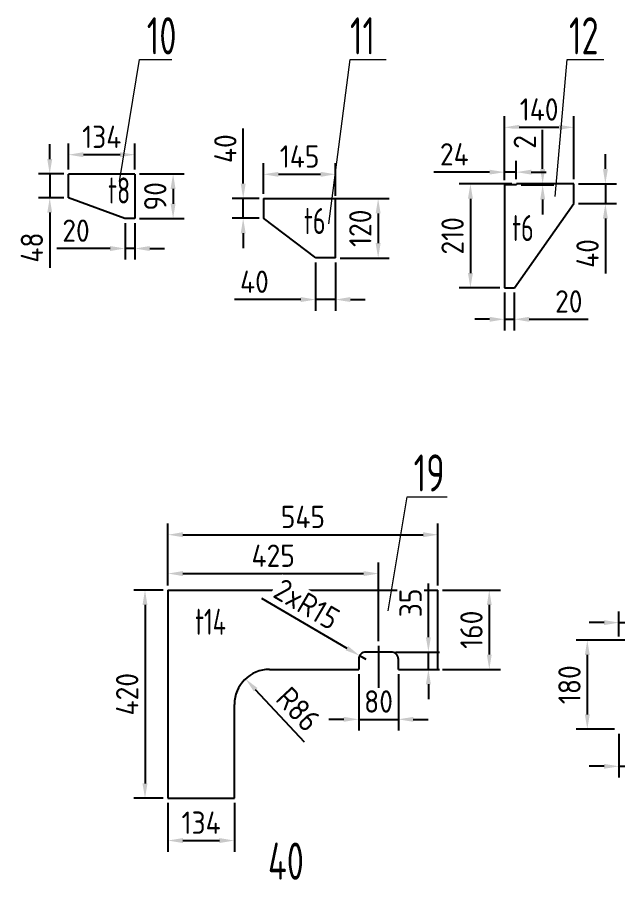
# Model space of a CAD drawing. Header units: millimetres. Extents: x 1747 to 2588, y -325 to 269.
# Drawn here: x 2151.7 to 2232.5, y -164.7 to -48.7 of the extents above; entities that cross this region are included whole.
import ezdxf
from ezdxf.enums import TextEntityAlignment as Align

# ---------------------------------------------------------------- set-up
doc = ezdxf.new("R2010")
doc.units = ezdxf.units.MM
doc.linetypes.add('CENTER', pattern=[50.8, 31.75, -6.35, 6.35, -6.35])
doc.layers.add('3中心线', color=1, linetype='CENTER')
doc.layers.add('6标注', color=6, linetype='Continuous', lineweight=18)
doc.styles.add('wh_1', font='isocp.shx', dxfattribs={"bigfont": 'gbcbig.shx'})
doc.dimstyles.new('ISO-15', dxfattribs={"dimtxt": 3, "dimasz": 2, "dimexe": 1.5, "dimexo": 0.625, "dimgap": 0.9, "dimtad": 1, "dimlfac": 15, "dimdsep": 46, "dimtxsty": 'wh_1', "dimcen": 2.5, "dimadec": 0, "dimazin": 0, "dimtfac": 1, "dimtmove": 0, "dimatfit": 3, "dimfxl": 0.2, "dimtfill": 1, "dimarcsym": 0})

# ---------------------------------------------------------------- blocks, each defined once
blk = doc.blocks.new('*D174')
at = {"layer": '6标注', "color": 0, "lineweight": -2, "ltscale": 0.2, "transparency": 16777216}
for p, q in [((2158.56, -69.2), (2158.56, -65.72)), ((2167.49, -69.2), (2167.49, -65.72)), ((2165.49, -67.22), (2160.56, -67.22))]:
    blk.add_line(p, q, dxfattribs=at)
at = {"layer": '6标注', "color": 0, "ltscale": 0.2, "transparency": 16777216}
for points in [[(2160.56, -66.89), (2160.56, -67.56), (2158.56, -67.22)], [(2165.49, -66.89), (2165.49, -67.56), (2167.49, -67.22)]]:
    blk.add_solid(points, dxfattribs=at)
at = {"layer": 'Defpoints', "color": 0, "ltscale": 0.2, "transparency": 16777216}
for p in [(2158.56, -67.22), (2158.56, -69.82), (2167.49, -69.82)]:
    blk.add_point(p, dxfattribs=at)
at = {"layer": '6标注', "color": 0, "ltscale": 0.2, "transparency": 16777216, "insert": (2163.03, -64.82), "char_height": 3, "attachment_point": 5, "style": 'wh_1', "bg_fill": 3, "box_fill_scale": 1.1, "bg_fill_color": 256, "bg_fill_true_color": 13158600, "bg_fill_transparency": 0}
blk.add_mtext('134', dxfattribs=at)
blk = doc.blocks.new('*D175')
at = {"layer": '6标注', "color": 0, "lineweight": -2, "ltscale": 0.2, "transparency": 16777216}
for p, q in [((2168.12, -69.82), (2174.13, -69.82)), ((2172.63, -71.82), (2172.63, -73.82)), ((2168.12, -75.82), (2174.13, -75.82))]:
    blk.add_line(p, q, dxfattribs=at)
at = {"layer": '6标注', "color": 0, "ltscale": 0.2, "transparency": 16777216}
for points in [[(2172.29, -71.82), (2172.96, -71.82), (2172.63, -69.82)], [(2172.29, -73.82), (2172.96, -73.82), (2172.63, -75.82)]]:
    blk.add_solid(points, dxfattribs=at)
at = {"layer": 'Defpoints', "color": 0, "ltscale": 0.2, "transparency": 16777216}
for p in [(2167.49, -69.82), (2167.49, -75.82), (2172.63, -75.82)]:
    blk.add_point(p, dxfattribs=at)
at = {"layer": '6标注', "color": 0, "ltscale": 0.2, "transparency": 16777216, "insert": (2170.23, -72.82), "char_height": 3, "attachment_point": 5, "rotation": 90, "style": 'wh_1', "bg_fill": 3, "box_fill_scale": 1.1, "bg_fill_color": 256, "bg_fill_true_color": 13158600, "bg_fill_transparency": 0}
blk.add_mtext('90', dxfattribs=at)
blk = doc.blocks.new('*D133')
at = {"layer": '6标注', "color": 0, "lineweight": -2, "ltscale": 0.2, "transparency": 16777216}
for p, q in [((2166.16, -76.45), (2166.16, -81.34)), ((2167.49, -76.45), (2167.49, -81.34)), ((2164.16, -79.84), (2156.98, -79.84)), ((2167.49, -79.84), (2166.16, -79.84)), ((2169.49, -79.84), (2171.49, -79.84))]:
    blk.add_line(p, q, dxfattribs=at)
at = {"layer": '6标注', "color": 0, "ltscale": 0.2, "transparency": 16777216}
for points in [[(2164.16, -79.51), (2164.16, -80.18), (2166.16, -79.84)], [(2169.49, -79.51), (2169.49, -80.18), (2167.49, -79.84)]]:
    blk.add_solid(points, dxfattribs=at)
at = {"layer": 'Defpoints', "color": 0, "ltscale": 0.2, "transparency": 16777216}
for p in [(2166.16, -75.82), (2167.49, -75.82), (2166.16, -79.84)]:
    blk.add_point(p, dxfattribs=at)
at = {"layer": '6标注', "color": 0, "ltscale": 0.2, "transparency": 16777216, "insert": (2159.57, -77.44), "char_height": 3, "attachment_point": 5, "style": 'wh_1', "bg_fill": 3, "box_fill_scale": 1.1, "bg_fill_color": 256, "bg_fill_true_color": 13158600, "bg_fill_transparency": 0}
blk.add_mtext('20', dxfattribs=at)
blk = doc.blocks.new('*D134')
at = {"layer": '6标注', "color": 0, "lineweight": -2, "ltscale": 0.2, "transparency": 16777216}
for p, q in [((2156.03, -67.82), (2156.03, -65.82)), ((2157.93, -69.82), (2154.53, -69.82)), ((2156.03, -69.82), (2156.03, -73.02)), ((2157.93, -73.02), (2154.53, -73.02)), ((2156.03, -75.02), (2156.03, -82.42))]:
    blk.add_line(p, q, dxfattribs=at)
at = {"layer": '6标注', "color": 0, "ltscale": 0.2, "transparency": 16777216}
for points in [[(2155.7, -67.82), (2156.36, -67.82), (2156.03, -69.82)], [(2155.7, -75.02), (2156.36, -75.02), (2156.03, -73.02)]]:
    blk.add_solid(points, dxfattribs=at)
at = {"layer": 'Defpoints', "color": 0, "ltscale": 0.2, "transparency": 16777216}
for p in [(2158.56, -69.82), (2156.03, -73.02), (2158.56, -73.02)]:
    blk.add_point(p, dxfattribs=at)
at = {"layer": '6标注', "color": 0, "ltscale": 0.2, "transparency": 16777216, "insert": (2153.63, -79.72), "char_height": 3, "attachment_point": 5, "rotation": 90, "style": 'wh_1', "bg_fill": 3, "box_fill_scale": 1.1, "bg_fill_color": 256, "bg_fill_true_color": 13158600, "bg_fill_transparency": 0}
blk.add_mtext('48', dxfattribs=at)
blk = doc.blocks.new('*D135')
at = {"layer": '6标注', "color": 0, "lineweight": -2, "ltscale": 0.2, "transparency": 16777216}
for p, q in [((2190.84, -73.12), (2201.72, -73.12)), ((2200.22, -75.12), (2200.22, -79.12)), ((2195.11, -81.12), (2201.72, -81.12))]:
    blk.add_line(p, q, dxfattribs=at)
at = {"layer": '6标注', "color": 0, "ltscale": 0.2, "transparency": 16777216}
for points in [[(2199.88, -75.12), (2200.55, -75.12), (2200.22, -73.12)], [(2199.88, -79.12), (2200.55, -79.12), (2200.22, -81.12)]]:
    blk.add_solid(points, dxfattribs=at)
at = {"layer": 'Defpoints', "color": 0, "ltscale": 0.2, "transparency": 16777216}
for p in [(2190.21, -73.12), (2194.48, -81.12), (2200.22, -81.12)]:
    blk.add_point(p, dxfattribs=at)
at = {"layer": '6标注', "color": 0, "ltscale": 0.2, "transparency": 16777216, "insert": (2197.82, -77.12), "char_height": 3, "attachment_point": 5, "rotation": 90, "style": 'wh_1', "bg_fill": 3, "box_fill_scale": 1.1, "bg_fill_color": 256, "bg_fill_true_color": 13158600, "bg_fill_transparency": 0}
blk.add_mtext('120', dxfattribs=at)
blk = doc.blocks.new('*D136')
at = {"layer": '6标注', "color": 0, "lineweight": -2, "ltscale": 0.2, "transparency": 16777216}
for p, q in [((2191.81, -81.74), (2191.81, -88.21)), ((2194.48, -81.74), (2194.48, -88.21)), ((2189.81, -86.71), (2180.87, -86.71)), ((2194.48, -86.71), (2191.81, -86.71)), ((2196.48, -86.71), (2198.48, -86.71))]:
    blk.add_line(p, q, dxfattribs=at)
at = {"layer": '6标注', "color": 0, "ltscale": 0.2, "transparency": 16777216}
for points in [[(2189.81, -86.37), (2189.81, -87.04), (2191.81, -86.71)], [(2196.48, -86.37), (2196.48, -87.04), (2194.48, -86.71)]]:
    blk.add_solid(points, dxfattribs=at)
at = {"layer": 'Defpoints', "color": 0, "ltscale": 0.2, "transparency": 16777216}
for p in [(2191.81, -81.12), (2194.48, -81.12), (2194.48, -86.71)]:
    blk.add_point(p, dxfattribs=at)
at = {"layer": '6标注', "color": 0, "ltscale": 0.2, "transparency": 16777216, "insert": (2183.57, -84.31), "char_height": 3, "attachment_point": 5, "style": 'wh_1', "bg_fill": 3, "box_fill_scale": 1.1, "bg_fill_color": 256, "bg_fill_true_color": 13158600, "bg_fill_transparency": 0}
blk.add_mtext('40', dxfattribs=at)
blk = doc.blocks.new('*D137')
at = {"layer": '6标注', "color": 0, "lineweight": -2, "ltscale": 0.2, "transparency": 16777216}
for p, q in [((2184.81, -72.49), (2184.81, -68.36)), ((2194.48, -72.76), (2194.48, -68.36)), ((2186.81, -69.86), (2192.48, -69.86))]:
    blk.add_line(p, q, dxfattribs=at)
at = {"layer": '6标注', "color": 0, "ltscale": 0.2, "transparency": 16777216}
for points in [[(2186.81, -69.53), (2186.81, -70.2), (2184.81, -69.86)], [(2192.48, -69.53), (2192.48, -70.2), (2194.48, -69.86)]]:
    blk.add_solid(points, dxfattribs=at)
at = {"layer": 'Defpoints', "color": 0, "ltscale": 0.2, "transparency": 16777216}
for p in [(2194.48, -69.86), (2184.81, -73.12), (2194.48, -73.38)]:
    blk.add_point(p, dxfattribs=at)
at = {"layer": '6标注', "color": 0, "ltscale": 0.2, "transparency": 16777216, "insert": (2189.65, -67.46), "char_height": 3, "attachment_point": 5, "style": 'wh_1', "bg_fill": 3, "box_fill_scale": 1.1, "bg_fill_color": 256, "bg_fill_true_color": 13158600, "bg_fill_transparency": 0}
blk.add_mtext('145', dxfattribs=at)
blk = doc.blocks.new('*D138')
at = {"layer": '6标注', "color": 0, "lineweight": -2, "ltscale": 0.2, "transparency": 16777216}
for p, q in [((2217.21, -70.65), (2217.21, -62.04)), ((2226.54, -70.52), (2226.54, -62.04)), ((2219.21, -63.54), (2224.54, -63.54))]:
    blk.add_line(p, q, dxfattribs=at)
at = {"layer": '6标注', "color": 0, "ltscale": 0.2, "transparency": 16777216}
for points in [[(2219.21, -63.2), (2219.21, -63.87), (2217.21, -63.54)], [(2224.54, -63.2), (2224.54, -63.87), (2226.54, -63.54)]]:
    blk.add_solid(points, dxfattribs=at)
at = {"layer": 'Defpoints', "color": 0, "ltscale": 0.2, "transparency": 16777216}
for p in [(2226.54, -63.54), (2217.21, -71.27), (2226.54, -71.14)]:
    blk.add_point(p, dxfattribs=at)
at = {"layer": '6标注', "color": 0, "ltscale": 0.2, "transparency": 16777216, "insert": (2221.88, -61.14), "char_height": 3, "attachment_point": 5, "style": 'wh_1', "bg_fill": 3, "box_fill_scale": 1.1, "bg_fill_color": 256, "bg_fill_true_color": 13158600, "bg_fill_transparency": 0}
blk.add_mtext('140', dxfattribs=at)
blk = doc.blocks.new('*D139')
at = {"layer": '6标注', "color": 0, "lineweight": -2, "ltscale": 0.2, "transparency": 16777216}
for p, q in [((2217.21, -70.65), (2217.21, -68.07)), ((2218.81, -70.52), (2218.81, -68.07)), ((2215.21, -69.57), (2207.73, -69.57)), ((2218.81, -69.57), (2217.21, -69.57)), ((2220.81, -69.57), (2222.81, -69.57))]:
    blk.add_line(p, q, dxfattribs=at)
at = {"layer": '6标注', "color": 0, "ltscale": 0.2, "transparency": 16777216}
for points in [[(2215.21, -69.24), (2215.21, -69.9), (2217.21, -69.57)], [(2220.81, -69.24), (2220.81, -69.9), (2218.81, -69.57)]]:
    blk.add_solid(points, dxfattribs=at)
at = {"layer": 'Defpoints', "color": 0, "ltscale": 0.2, "transparency": 16777216}
for p in [(2217.21, -69.57), (2217.21, -71.27), (2218.81, -71.14)]:
    blk.add_point(p, dxfattribs=at)
at = {"layer": '6标注', "color": 0, "ltscale": 0.2, "transparency": 16777216, "insert": (2210.47, -67.17), "char_height": 3, "attachment_point": 5, "style": 'wh_1', "bg_fill": 3, "box_fill_scale": 1.1, "bg_fill_color": 256, "bg_fill_true_color": 13158600, "bg_fill_transparency": 0}
blk.add_mtext('24', dxfattribs=at)
blk = doc.blocks.new('*D140')
at = {"layer": '6标注', "color": 0, "lineweight": -2, "ltscale": 0.2, "transparency": 16777216}
for p, q in [((2218.19, -71.14), (2211.13, -71.14)), ((2212.63, -73.14), (2212.63, -83.14)), ((2216.59, -85.14), (2211.13, -85.14))]:
    blk.add_line(p, q, dxfattribs=at)
at = {"layer": '6标注', "color": 0, "ltscale": 0.2, "transparency": 16777216}
for points in [[(2212.3, -73.14), (2212.97, -73.14), (2212.63, -71.14)], [(2212.3, -83.14), (2212.97, -83.14), (2212.63, -85.14)]]:
    blk.add_solid(points, dxfattribs=at)
at = {"layer": 'Defpoints', "color": 0, "ltscale": 0.2, "transparency": 16777216}
for p in [(2218.81, -71.14), (2212.63, -85.14), (2217.21, -85.14)]:
    blk.add_point(p, dxfattribs=at)
at = {"layer": '6标注', "color": 0, "ltscale": 0.2, "transparency": 16777216, "insert": (2210.23, -78.14), "char_height": 3, "attachment_point": 5, "rotation": 90, "style": 'wh_1', "bg_fill": 3, "box_fill_scale": 1.1, "bg_fill_color": 256, "bg_fill_true_color": 13158600, "bg_fill_transparency": 0}
blk.add_mtext('210', dxfattribs=at)
blk = doc.blocks.new('*D141')
at = {"layer": '6标注', "color": 0, "lineweight": -2, "ltscale": 0.2, "transparency": 16777216}
for p, q in [((2222.35, -69.14), (2222.35, -63.88)), ((2219.44, -71.14), (2223.85, -71.14)), ((2219.44, -71.27), (2223.85, -71.27)), ((2222.35, -71.27), (2222.35, -71.14)), ((2222.35, -73.27), (2222.35, -75.27))]:
    blk.add_line(p, q, dxfattribs=at)
at = {"layer": '6标注', "color": 0, "ltscale": 0.2, "transparency": 16777216}
for points in [[(2222.02, -69.14), (2222.69, -69.14), (2222.35, -71.14)], [(2222.02, -73.27), (2222.69, -73.27), (2222.35, -71.27)]]:
    blk.add_solid(points, dxfattribs=at)
at = {"layer": 'Defpoints', "color": 0, "ltscale": 0.2, "transparency": 16777216}
for p in [(2218.81, -71.14), (2218.81, -71.27), (2222.35, -71.27)]:
    blk.add_point(p, dxfattribs=at)
at = {"layer": '6标注', "color": 0, "ltscale": 0.2, "transparency": 16777216, "insert": (2219.95, -65.51), "char_height": 3, "attachment_point": 5, "rotation": 90, "style": 'wh_1', "bg_fill": 3, "box_fill_scale": 1.1, "bg_fill_color": 256, "bg_fill_true_color": 13158600, "bg_fill_transparency": 0}
blk.add_mtext('2', dxfattribs=at)
blk = doc.blocks.new('*D142')
at = {"layer": '6标注', "color": 0, "lineweight": -2, "ltscale": 0.2, "transparency": 16777216}
for p, q in [((2230.79, -69.14), (2230.79, -67.14)), ((2227.17, -71.14), (2232.29, -71.14)), ((2230.79, -71.14), (2230.79, -73.81)), ((2227.17, -73.81), (2232.29, -73.81)), ((2230.79, -75.81), (2230.79, -83.21))]:
    blk.add_line(p, q, dxfattribs=at)
at = {"layer": '6标注', "color": 0, "ltscale": 0.2, "transparency": 16777216}
for points in [[(2230.46, -69.14), (2231.13, -69.14), (2230.79, -71.14)], [(2230.46, -75.81), (2231.13, -75.81), (2230.79, -73.81)]]:
    blk.add_solid(points, dxfattribs=at)
at = {"layer": 'Defpoints', "color": 0, "ltscale": 0.2, "transparency": 16777216}
for p in [(2226.54, -71.14), (2226.54, -73.81), (2230.79, -73.81)]:
    blk.add_point(p, dxfattribs=at)
at = {"layer": '6标注', "color": 0, "ltscale": 0.2, "transparency": 16777216, "insert": (2228.39, -80.51), "char_height": 3, "attachment_point": 5, "rotation": 90, "style": 'wh_1', "bg_fill": 3, "box_fill_scale": 1.1, "bg_fill_color": 256, "bg_fill_true_color": 13158600, "bg_fill_transparency": 0}
blk.add_mtext('40', dxfattribs=at)
blk = doc.blocks.new('*D143')
at = {"layer": '6标注', "color": 0, "lineweight": -2, "ltscale": 0.2, "transparency": 16777216}
for p, q in [((2217.21, -85.77), (2217.21, -90.86)), ((2218.54, -85.77), (2218.54, -90.86)), ((2215.21, -89.36), (2213.21, -89.36)), ((2217.21, -89.36), (2218.54, -89.36)), ((2220.54, -89.36), (2228.46, -89.36))]:
    blk.add_line(p, q, dxfattribs=at)
at = {"layer": '6标注', "color": 0, "ltscale": 0.2, "transparency": 16777216}
for points in [[(2215.21, -89.03), (2215.21, -89.7), (2217.21, -89.36)], [(2220.54, -89.03), (2220.54, -89.7), (2218.54, -89.36)]]:
    blk.add_solid(points, dxfattribs=at)
at = {"layer": 'Defpoints', "color": 0, "ltscale": 0.2, "transparency": 16777216}
for p in [(2217.21, -85.14), (2218.54, -85.14), (2217.21, -89.36)]:
    blk.add_point(p, dxfattribs=at)
at = {"layer": '6标注', "color": 0, "ltscale": 0.2, "transparency": 16777216, "insert": (2225.87, -86.96), "char_height": 3, "attachment_point": 5, "style": 'wh_1', "bg_fill": 3, "box_fill_scale": 1.1, "bg_fill_color": 256, "bg_fill_true_color": 13158600, "bg_fill_transparency": 0}
blk.add_mtext('20', dxfattribs=at)
blk = doc.blocks.new('*D113')
at = {"layer": '6标注', "color": 0, "lineweight": -2, "ltscale": 0.2, "transparency": 16777216}
for p, q in [((2182.06, -71.12), (2182.06, -63.71)), ((2184.19, -73.12), (2180.56, -73.12)), ((2182.06, -75.78), (2182.06, -73.12)), ((2184.19, -75.78), (2180.56, -75.78)), ((2182.06, -77.78), (2182.06, -79.78))]:
    blk.add_line(p, q, dxfattribs=at)
at = {"layer": '6标注', "color": 0, "ltscale": 0.2, "transparency": 16777216}
for points in [[(2181.73, -71.12), (2182.39, -71.12), (2182.06, -73.12)], [(2181.73, -77.78), (2182.39, -77.78), (2182.06, -75.78)]]:
    blk.add_solid(points, dxfattribs=at)
at = {"layer": 'Defpoints', "color": 0, "ltscale": 0.2, "transparency": 16777216}
for p in [(2182.06, -73.12), (2184.81, -73.12), (2184.81, -75.78)]:
    blk.add_point(p, dxfattribs=at)
at = {"layer": '6标注', "color": 0, "ltscale": 0.2, "transparency": 16777216, "insert": (2179.66, -66.41), "char_height": 3, "attachment_point": 5, "rotation": 90, "style": 'wh_1', "bg_fill": 3, "box_fill_scale": 1.1, "bg_fill_color": 256, "bg_fill_true_color": 13158600, "bg_fill_transparency": 0}
blk.add_mtext('40', dxfattribs=at)
blk = doc.blocks.new('*D118')
at = {"layer": '6标注', "color": 0, "lineweight": -2, "ltscale": 0.2, "transparency": 16777216}
for p, q in [((2171.94, -125.16), (2171.94, -116.84)), ((2208.27, -125.16), (2208.27, -116.84)), ((2173.94, -118.34), (2206.27, -118.34))]:
    blk.add_line(p, q, dxfattribs=at)
at = {"layer": '6标注', "color": 0, "ltscale": 0.2, "transparency": 16777216}
for points in [[(2173.94, -118), (2173.94, -118.67), (2171.94, -118.34)], [(2206.27, -118), (2206.27, -118.67), (2208.27, -118.34)]]:
    blk.add_solid(points, dxfattribs=at)
at = {"layer": 'Defpoints', "color": 0, "ltscale": 0.2, "transparency": 16777216}
for p in [(2208.27, -118.34), (2171.94, -125.79), (2208.27, -125.79)]:
    blk.add_point(p, dxfattribs=at)
at = {"layer": '6标注', "color": 0, "ltscale": 0.2, "transparency": 16777216, "insert": (2190.1, -115.94), "char_height": 3, "attachment_point": 5, "style": 'wh_1', "bg_fill": 3, "box_fill_scale": 1.1, "bg_fill_color": 256, "bg_fill_true_color": 13158600, "bg_fill_transparency": 0}
blk.add_mtext('545', dxfattribs=at)
blk = doc.blocks.new('*D119')
at = {"layer": '6标注', "color": 0, "lineweight": -2, "ltscale": 0.2, "transparency": 16777216}
for p, q in [((2171.31, -125.79), (2167.35, -125.79)), ((2168.85, -127.79), (2168.85, -151.79)), ((2171.31, -153.79), (2167.35, -153.79))]:
    blk.add_line(p, q, dxfattribs=at)
at = {"layer": '6标注', "color": 0, "ltscale": 0.2, "transparency": 16777216}
for points in [[(2168.51, -127.79), (2169.18, -127.79), (2168.85, -125.79)], [(2168.51, -151.79), (2169.18, -151.79), (2168.85, -153.79)]]:
    blk.add_solid(points, dxfattribs=at)
at = {"layer": 'Defpoints', "color": 0, "ltscale": 0.2, "transparency": 16777216}
for p in [(2171.94, -125.79), (2168.85, -153.79), (2171.94, -153.79)]:
    blk.add_point(p, dxfattribs=at)
at = {"layer": '6标注', "color": 0, "ltscale": 0.2, "transparency": 16777216, "insert": (2166.45, -139.79), "char_height": 3, "attachment_point": 5, "rotation": 90, "style": 'wh_1', "bg_fill": 3, "box_fill_scale": 1.1, "bg_fill_color": 256, "bg_fill_true_color": 13158600, "bg_fill_transparency": 0}
blk.add_mtext('420', dxfattribs=at)
blk = doc.blocks.new('*D120')
at = {"layer": '6标注', "color": 0, "lineweight": -2, "ltscale": 0.2, "transparency": 16777216}
for p, q in [((2171.94, -154.41), (2171.94, -160.97)), ((2180.87, -154.41), (2180.87, -160.97)), ((2173.94, -159.47), (2178.87, -159.47))]:
    blk.add_line(p, q, dxfattribs=at)
at = {"layer": '6标注', "color": 0, "ltscale": 0.2, "transparency": 16777216}
for points in [[(2173.94, -159.14), (2173.94, -159.81), (2171.94, -159.47)], [(2178.87, -159.14), (2178.87, -159.81), (2180.87, -159.47)]]:
    blk.add_solid(points, dxfattribs=at)
at = {"layer": 'Defpoints', "color": 0, "ltscale": 0.2, "transparency": 16777216}
for p in [(2171.94, -153.79), (2180.87, -153.79), (2180.87, -159.47)]:
    blk.add_point(p, dxfattribs=at)
at = {"layer": '6标注', "color": 0, "ltscale": 0.2, "transparency": 16777216, "insert": (2176.4, -157.07), "char_height": 3, "attachment_point": 5, "style": 'wh_1', "bg_fill": 3, "box_fill_scale": 1.1, "bg_fill_color": 256, "bg_fill_true_color": 13158600, "bg_fill_transparency": 0}
blk.add_mtext('134', dxfattribs=at)
blk = doc.blocks.new('*D121')
at = {"layer": '6标注', "color": 0, "lineweight": -2, "ltscale": 0.2, "transparency": 16777216}
for p, q in [((2171.94, -125.16), (2171.94, -122.06)), ((2200.27, -132.65), (2200.27, -122.06)), ((2173.94, -123.56), (2198.27, -123.56))]:
    blk.add_line(p, q, dxfattribs=at)
at = {"layer": '6标注', "color": 0, "ltscale": 0.2, "transparency": 16777216}
for points in [[(2173.94, -123.23), (2173.94, -123.9), (2171.94, -123.56)], [(2198.27, -123.23), (2198.27, -123.9), (2200.27, -123.56)]]:
    blk.add_solid(points, dxfattribs=at)
at = {"layer": 'Defpoints', "color": 0, "ltscale": 0.2, "transparency": 16777216}
for p in [(2200.27, -123.56), (2171.94, -125.79), (2200.27, -133.28)]:
    blk.add_point(p, dxfattribs=at)
at = {"layer": '6标注', "color": 0, "ltscale": 0.2, "transparency": 16777216, "insert": (2186.1, -121.16), "char_height": 3, "attachment_point": 5, "style": 'wh_1', "bg_fill": 3, "box_fill_scale": 1.1, "bg_fill_color": 256, "bg_fill_true_color": 13158600, "bg_fill_transparency": 0}
blk.add_mtext('425', dxfattribs=at)
blk = doc.blocks.new('*D122')
at = {"layer": '6标注', "color": 0, "lineweight": -2, "ltscale": 0.2, "transparency": 16777216}
for p, q in [((2208.89, -125.79), (2216.67, -125.79)), ((2215.17, -127.79), (2215.17, -134.45)), ((2208.89, -136.45), (2216.67, -136.45))]:
    blk.add_line(p, q, dxfattribs=at)
at = {"layer": '6标注', "color": 0, "ltscale": 0.2, "transparency": 16777216}
for points in [[(2214.84, -127.79), (2215.5, -127.79), (2215.17, -125.79)], [(2214.84, -134.45), (2215.5, -134.45), (2215.17, -136.45)]]:
    blk.add_solid(points, dxfattribs=at)
at = {"layer": 'Defpoints', "color": 0, "ltscale": 0.2, "transparency": 16777216}
for p in [(2208.27, -125.79), (2208.27, -136.45), (2215.17, -136.45)]:
    blk.add_point(p, dxfattribs=at)
at = {"layer": '6标注', "color": 0, "ltscale": 0.2, "transparency": 16777216, "insert": (2212.77, -131.12), "char_height": 3, "attachment_point": 5, "rotation": 90, "style": 'wh_1', "bg_fill": 3, "box_fill_scale": 1.1, "bg_fill_color": 256, "bg_fill_true_color": 13158600, "bg_fill_transparency": 0}
blk.add_mtext('160', dxfattribs=at)
blk = doc.blocks.new('*D123')
at = {"layer": '6标注', "color": 0, "lineweight": -2, "ltscale": 0.2, "transparency": 16777216}
for p, q in [((2197.6, -137.08), (2197.6, -144.67)), ((2202.94, -137.08), (2202.94, -144.67)), ((2195.6, -143.17), (2193.6, -143.17)), ((2197.6, -143.17), (2202.94, -143.17)), ((2204.94, -143.17), (2206.94, -143.17))]:
    blk.add_line(p, q, dxfattribs=at)
at = {"layer": '6标注', "color": 0, "ltscale": 0.2, "transparency": 16777216}
for points in [[(2195.6, -142.84), (2195.6, -143.5), (2197.6, -143.17)], [(2204.94, -142.84), (2204.94, -143.5), (2202.94, -143.17)]]:
    blk.add_solid(points, dxfattribs=at)
at = {"layer": 'Defpoints', "color": 0, "ltscale": 0.2, "transparency": 16777216}
for p in [(2197.6, -136.45), (2202.94, -136.45), (2202.94, -143.17)]:
    blk.add_point(p, dxfattribs=at)
at = {"layer": '6标注', "color": 0, "ltscale": 0.2, "transparency": 16777216, "insert": (2200.27, -140.77), "char_height": 3, "attachment_point": 5, "style": 'wh_1', "bg_fill": 3, "box_fill_scale": 1.1, "bg_fill_color": 256, "bg_fill_true_color": 13158600, "bg_fill_transparency": 0}
blk.add_mtext('80', dxfattribs=at)
blk = doc.blocks.new('*D124')
at = {"layer": '6标注', "color": 0, "lineweight": -2, "ltscale": 0.2, "transparency": 16777216}
for p, q in [((2206.98, -132.12), (2206.98, -124.9)), ((2202.56, -134.12), (2208.48, -134.12)), ((2206.98, -136.45), (2206.98, -134.12)), ((2203.56, -136.45), (2208.48, -136.45)), ((2206.98, -138.45), (2206.98, -140.45))]:
    blk.add_line(p, q, dxfattribs=at)
at = {"layer": '6标注', "color": 0, "ltscale": 0.2, "transparency": 16777216}
for points in [[(2206.64, -132.12), (2207.31, -132.12), (2206.98, -134.12)], [(2206.64, -138.45), (2207.31, -138.45), (2206.98, -136.45)]]:
    blk.add_solid(points, dxfattribs=at)
at = {"layer": 'Defpoints', "color": 0, "ltscale": 0.2, "transparency": 16777216}
for p in [(2201.94, -134.12), (2206.98, -134.12), (2202.94, -136.45)]:
    blk.add_point(p, dxfattribs=at)
at = {"layer": '6标注', "color": 0, "ltscale": 0.2, "transparency": 16777216, "insert": (2204.58, -127.51), "char_height": 3, "attachment_point": 5, "rotation": 90, "style": 'wh_1', "bg_fill": 3, "box_fill_scale": 1.1, "bg_fill_color": 256, "bg_fill_true_color": 13158600, "bg_fill_transparency": 0}
blk.add_mtext('35', dxfattribs=at)
blk = doc.blocks.new('*D125')
at = {"layer": '6标注', "color": 0, "lineweight": -2, "ltscale": 0.2, "transparency": 16777216}
blk.add_line((2190.33, -146.23), (2183.73, -139.19), dxfattribs=at)
at = {"layer": '6标注', "color": 0, "ltscale": 0.2, "transparency": 16777216}
blk.add_solid([(2183.98, -138.96), (2183.49, -139.42), (2182.37, -137.73)], dxfattribs=at)
at = {"layer": 'Defpoints', "color": 0, "ltscale": 0.2, "transparency": 16777216}
blk.add_point((2182.37, -137.73), dxfattribs=at)
at = {"layer": '6标注', "color": 7, "ltscale": 0.2, "transparency": 16777216, "insert": (2189.47, -141.8), "char_height": 3, "attachment_point": 5, "rotation": 313.1459, "style": 'wh_1', "bg_fill": 3, "box_fill_scale": 1.1, "bg_fill_color": 256, "bg_fill_true_color": 13158600, "bg_fill_transparency": 0}
blk.add_mtext('R86\\P', dxfattribs=at)
at = {"layer": 'Defpoints', "color": 0, "ltscale": 0.2, "transparency": 16777216}
blk.add_point((2185.6, -141.19), dxfattribs=at)
blk = doc.blocks.new('*D126')
at = {"layer": '6标注', "color": 0, "lineweight": -2, "ltscale": 0.2, "transparency": 16777216}
for p, q in [((2184.53, -126.89), (2196.01, -133.6)), ((2198.6, -135.12), (2197.74, -134.61))]:
    blk.add_line(p, q, dxfattribs=at)
at = {"layer": '6标注', "color": 0, "ltscale": 0.2, "transparency": 16777216}
blk.add_solid([(2196.18, -133.32), (2195.85, -133.89), (2197.74, -134.61)], dxfattribs=at)
at = {"layer": 'Defpoints', "color": 0, "ltscale": 0.2, "transparency": 16777216}
for p in [(2197.74, -134.61), (2198.6, -135.12)]:
    blk.add_point(p, dxfattribs=at)
at = {"layer": '6标注', "color": 0, "ltscale": 0.2, "transparency": 16777216, "insert": (2190.62, -127.67), "char_height": 3, "attachment_point": 5, "rotation": 329.6682, "style": 'wh_1', "bg_fill": 3, "box_fill_scale": 1.1, "bg_fill_color": 256, "bg_fill_true_color": 13158600, "bg_fill_transparency": 0}
blk.add_mtext('2xR15', dxfattribs=at)
blk = doc.blocks.new('*D128')
at = {"layer": '6标注', "color": 0, "lineweight": -2, "ltscale": 0.2, "transparency": 16777216}
for p, q in [((2232.62, -132.02), (2232.62, -128.66)), ((2235.15, -132.02), (2235.15, -128.66)), ((2230.62, -130.16), (2228.62, -130.16)), ((2232.62, -130.16), (2235.15, -130.16)), ((2237.15, -130.16), (2244.25, -130.16))]:
    blk.add_line(p, q, dxfattribs=at)
at = {"layer": '6标注', "color": 0, "ltscale": 0.2, "transparency": 16777216}
for points in [[(2230.62, -129.83), (2230.62, -130.49), (2232.62, -130.16)], [(2237.15, -129.83), (2237.15, -130.49), (2235.15, -130.16)]]:
    blk.add_solid(points, dxfattribs=at)
at = {"layer": 'Defpoints', "color": 0, "ltscale": 0.2, "transparency": 16777216}
for p in [(2235.15, -130.16), (2232.62, -132.64), (2235.15, -132.64)]:
    blk.add_point(p, dxfattribs=at)
at = {"layer": '6标注', "color": 0, "ltscale": 0.2, "transparency": 16777216, "insert": (2241.7, -127.76), "char_height": 3, "attachment_point": 5, "style": 'wh_1', "bg_fill": 3, "box_fill_scale": 1.1, "bg_fill_color": 256, "bg_fill_true_color": 13158600, "bg_fill_transparency": 0}
blk.add_mtext('38', dxfattribs=at)
blk = doc.blocks.new('*D130')
at = {"layer": '6标注', "color": 0, "lineweight": -2, "ltscale": 0.2, "transparency": 16777216}
for p, q in [((2234.53, -132.51), (2226.86, -132.51)), ((2228.36, -134.51), (2228.36, -142.51)), ((2232, -144.51), (2226.86, -144.51))]:
    blk.add_line(p, q, dxfattribs=at)
at = {"layer": '6标注', "color": 0, "ltscale": 0.2, "transparency": 16777216}
for points in [[(2228.03, -134.51), (2228.69, -134.51), (2228.36, -132.51)], [(2228.03, -142.51), (2228.69, -142.51), (2228.36, -144.51)]]:
    blk.add_solid(points, dxfattribs=at)
at = {"layer": 'Defpoints', "color": 0, "ltscale": 0.2, "transparency": 16777216}
for p in [(2235.15, -132.51), (2228.36, -144.51), (2232.62, -144.51)]:
    blk.add_point(p, dxfattribs=at)
at = {"layer": '6标注', "color": 0, "ltscale": 0.2, "transparency": 16777216, "insert": (2225.96, -138.51), "char_height": 3, "attachment_point": 5, "rotation": 90, "style": 'wh_1', "bg_fill": 3, "box_fill_scale": 1.1, "bg_fill_color": 256, "bg_fill_true_color": 13158600, "bg_fill_transparency": 0}
blk.add_mtext('180', dxfattribs=at)
blk = doc.blocks.new('*D131')
at = {"layer": '6标注', "color": 0, "lineweight": -2, "ltscale": 0.2, "transparency": 16777216}
for p, q in [((2232.62, -145.14), (2232.62, -150.99)), ((2235.29, -145.14), (2235.29, -150.99)), ((2230.62, -149.49), (2228.62, -149.49)), ((2232.62, -149.49), (2235.29, -149.49)), ((2237.29, -149.49), (2244.69, -149.49))]:
    blk.add_line(p, q, dxfattribs=at)
at = {"layer": '6标注', "color": 0, "ltscale": 0.2, "transparency": 16777216}
for points in [[(2230.62, -149.16), (2230.62, -149.82), (2232.62, -149.49)], [(2237.29, -149.16), (2237.29, -149.82), (2235.29, -149.49)]]:
    blk.add_solid(points, dxfattribs=at)
at = {"layer": 'Defpoints', "color": 0, "ltscale": 0.2, "transparency": 16777216}
for p in [(2232.62, -144.51), (2235.29, -144.51), (2235.29, -149.49)]:
    blk.add_point(p, dxfattribs=at)
at = {"layer": '6标注', "color": 0, "ltscale": 0.2, "transparency": 16777216, "insert": (2241.99, -147.09), "char_height": 3, "attachment_point": 5, "style": 'wh_1', "bg_fill": 3, "box_fill_scale": 1.1, "bg_fill_color": 256, "bg_fill_true_color": 13158600, "bg_fill_transparency": 0}
blk.add_mtext('40', dxfattribs=at)

msp = doc.modelspace()

# ---------------------------------------------------------------- linework, layer by layer
for p, q in [((2167.49179, -69.82431), (2158.55846, -69.82431)), ((2158.55846, -73.02431), (2158.55846, -69.82431)), ((2167.49179, -69.82431), (2167.49179, -75.82431)), ((2166.15846, -75.82431), (2158.55846, -73.02431)), ((2184.81486, -73.11507), (2194.48153, -73.11507)), ((2184.81486, -73.11507), (2184.81486, -75.78174)), ((2194.48153, -81.11507), (2194.48153, -73.11507)), ((2167.49179, -75.82431), (2166.15846, -75.82431)), ((2191.81486, -81.11507), (2184.81486, -75.78174)), ((2194.48153, -81.11507), (2191.81486, -81.11507)), ((2171.93646, -125.78606), (2208.26979, -125.78606)), ((2171.93646, -125.78606), (2171.93646, -153.78606)), ((2208.26979, -136.45273), (2208.26979, -125.78606)), ((2201.93646, -134.11939), (2198.60313, -134.11939)), ((2197.60313, -135.11939), (2197.60312, -136.45273)), ((2202.93646, -136.45273), (2202.93646, -135.11939)), ((2185.60338, -136.45273), (2197.60312, -136.45273)), ((2202.93646, -136.45273), (2208.26979, -136.45273)), ((2180.8698, -153.78606), (2180.86979, -141.18422)), ((2171.93646, -153.78606), (2180.8698, -153.78606))]:
    msp.add_line(p, q)
at = {"color": 7, "linetype": 'Continuous'}
for p, q in [((2217.21068, -71.27351), (2217.21068, -85.14018)), ((2218.81068, -71.27351), (2217.21068, -71.27351)), ((2218.81068, -71.27351), (2218.81068, -71.14018)), ((2226.54401, -71.14018), (2218.81068, -71.14018)), ((2226.54401, -73.80684), (2226.54401, -71.14018)), ((2218.54401, -85.14018), (2226.54401, -73.80684)), ((2217.21068, -85.14018), (2218.54401, -85.14018))]:
    msp.add_line(p, q, dxfattribs=at)
for centre, radius, start, end in [((2198.60313, -135.11939), 1, 90, 180), ((2201.93646, -135.11939), 1, 0, 90), ((2185.60313, -141.18606), 4.73333, 90.0000001, 179.9999922)]:
    msp.add_arc(centre, radius, start, end)
at = {"layer": '3中心线', "ltscale": 0.5}
msp.add_line((2200.26979, -133.27716), (2200.26979, -140.08476), dxfattribs=at)

# ---------------------------------------------------------------- texts
at = {"layer": '6标注', "ltscale": 0.2, "style": 'wh_1', "width": 0.75}
for s, height, p in [('10', 5, (2171.09159, -53.73665)), ('11', 5, (2198.11455, -53.73665)), ('12', 5, (2227.88196, -53.73665)), ('t6', 3.5, (2191.68885, -77.89186)), ('19', 5, (2207.07889, -112.53352)), ('40', 5, (2187.81003, -164.74577))]:
    msp.add_text(s, height=height, dxfattribs=at).set_placement(p, align=Align.CENTER)

# ---------------------------------------------------------------- dimensions: what is measured, and where the dimension line sits
at = {"layer": '6标注', "ltscale": 0.2}
dim = msp.add_linear_dim(base=(2235.15445, -130.16023), p1=(2232.62111, -132.64355), p2=(2235.15445, -132.64355), dimstyle='ISO-15', dxfattribs=at)
dim.commit()
dim.dimension.update_dxf_attribs({"geometry": '*D128', "text_midpoint": (2241.70445, -127.76023)})

# ---------------------------------------------------------------- next in the draw order: dimensions: what is measured, and where the dimension line sits
for base, p1, p2, picture, middle in [((2226.54401, -63.53817), (2217.21068, -71.27351), (2226.54401, -71.14018), '*D138', (2221.87735, -61.13817)), ((2158.55846, -67.22217), (2167.49179, -69.82431), (2158.55846, -69.82431), '*D174', (2163.02512, -64.82217)), ((2208.26979, -118.33635), (2171.93646, -125.78606), (2208.26979, -125.78606), '*D118', (2190.10312, -115.93635)), ((2202.93646, -143.16983), (2197.60312, -136.45273), (2202.93646, -136.45272), '*D123', (2200.26979, -140.76983))]:
    dim = msp.add_linear_dim(base=base, p1=p1, p2=p2, dimstyle='ISO-15', dxfattribs=at)
    dim.commit()
    dim.dimension.update_dxf_attribs({"geometry": picture, "text_midpoint": middle})
for base, p1, p2, picture, middle in [((2200.21577, -81.11507), (2190.21486, -73.11507), (2194.48153, -81.11507), '*D135', (2197.81547, -77.11507)), ((2228.36003, -144.51022), (2235.15445, -132.51022), (2232.62111, -144.51022), '*D130', (2225.96003, -138.51022))]:
    dim = msp.add_linear_dim(base=base, p1=p1, p2=p2, angle=90, dimstyle='ISO-15', dxfattribs=at)
    dim.commit()
    dim.dimension.update_dxf_attribs({"geometry": picture, "text_midpoint": middle})

# ---------------------------------------------------------------- next in the draw order: texts
at = {"layer": '6标注', "ltscale": 0.2, "style": 'wh_1', "width": 0.75}
msp.add_text('t8', height=3.5, dxfattribs=at).set_placement((2165.36698, -73.79131), align=Align.CENTER)

# ---------------------------------------------------------------- next in the draw order: dimensions: what is measured, and where the dimension line sits
at = {"layer": '6标注', "ltscale": 0.2}
for base, p1, p2, picture, middle in [((2194.48153, -69.86198), (2184.81486, -73.11507), (2194.48153, -73.38174), '*D137', (2189.6482, -67.46198)), ((2217.21068, -69.57002), (2218.81068, -71.14018), (2217.21068, -71.27351), '*D139', (2210.47259, -67.16973)), ((2235.28778, -149.49118), (2232.62111, -144.51022), (2235.28778, -144.51022), '*D131', (2241.98896, -147.09118))]:
    dim = msp.add_linear_dim(base=base, p1=p1, p2=p2, dimstyle='ISO-15', dxfattribs=at)
    dim.commit()
    dim.dimension.update_dxf_attribs({"geometry": picture, "text_midpoint": middle})
for base, p1, p2, picture, middle in [((2230.79192, -73.80684), (2226.54401, -71.14018), (2226.54401, -73.80684), '*D142', (2228.39192, -80.50802)), ((2172.62532, -75.82431), (2167.49179, -69.82431), (2167.49179, -75.82431), '*D175', (2170.22532, -72.82431)), ((2168.8463, -153.78606), (2171.93646, -125.78606), (2171.93646, -153.78606), '*D119', (2166.44601, -139.78606)), ((2215.17073, -136.45273), (2208.26979, -125.78606), (2208.26979, -136.45273), '*D122', (2212.77073, -131.11939))]:
    dim = msp.add_linear_dim(base=base, p1=p1, p2=p2, angle=90, dimstyle='ISO-15', dxfattribs=at)
    dim.commit()
    dim.dimension.update_dxf_attribs({"geometry": picture, "text_midpoint": middle})
dim = msp.add_linear_dim(base=(2194.48153, -86.70802), p1=(2191.81486, -81.11507), p2=(2194.48153, -81.11507), dimstyle='ISO-15', dxfattribs=at)
dim.commit()
dim.dimension.update_dxf_attribs({"geometry": '*D136', "text_midpoint": (2183.57332, -86.70802), "dimtype": 160})
dim = msp.add_radius_dim(center=(2185.60313, -141.18606), mpoint=(2182.36619, -137.73255), text='R86\\P', dimstyle='ISO-15', override={"dimclrt": 7}, dxfattribs=at)
dim.commit()
dim.dimension.update_dxf_attribs({"geometry": '*D125', "text_midpoint": (2187.71699, -143.44135), "dimtype": 164})

# ---------------------------------------------------------------- next in the draw order: linework, layer by layer
at = {"layer": '6标注', "ltscale": 0.2, "flags": 128}
for points in [[(2165.43771, -70.83336), (2168.10783, -54.44027), (2172.44763, -54.44027)], [(2193.57821, -76.542), (2196.47291, -54.44027), (2201.29462, -54.44027)]]:
    msp.add_lwpolyline(points, dxfattribs=at)

# ---------------------------------------------------------------- next in the draw order: dimensions: what is measured, and where the dimension line sits
at = {"layer": '6标注', "ltscale": 0.2}
for base, p1, p2, picture, middle in [((2182.06029, -73.11507), (2184.81486, -75.78174), (2184.81486, -73.11507), '*D113', (2179.66029, -66.41389)), ((2212.63489, -85.14018), (2218.81068, -71.14018), (2217.21068, -85.14018), '*D140', (2210.23459, -78.14018)), ((2206.97685, -134.11939), (2202.93646, -136.45273), (2201.93646, -134.11939), '*D124', (2204.57685, -127.50726))]:
    dim = msp.add_linear_dim(base=base, p1=p1, p2=p2, angle=90, dimstyle='ISO-15', dxfattribs=at)
    dim.commit()
    dim.dimension.update_dxf_attribs({"geometry": picture, "text_midpoint": middle})
for base, p1, p2, picture, middle in [((2166.15846, -79.84433), (2167.49179, -75.82431), (2166.15846, -75.82431), '*D133', (2159.56919, -77.44404)), ((2200.26979, -123.56193), (2171.93646, -125.78606), (2200.26979, -133.27716), '*D121', (2186.10312, -121.16163)), ((2180.8698, -159.47389), (2171.93646, -153.78606), (2180.8698, -153.78606), '*D120', (2176.40313, -157.07389))]:
    dim = msp.add_linear_dim(base=base, p1=p1, p2=p2, dimstyle='ISO-15', dxfattribs=at)
    dim.commit()
    dim.dimension.update_dxf_attribs({"geometry": picture, "text_midpoint": middle})

# ---------------------------------------------------------------- next in the draw order: linework, layer by layer
at = {"layer": '6标注', "ltscale": 0.2, "flags": 128}
msp.add_lwpolyline([(2201.55851, -128.56471), (2204.11563, -113.23714), (2209.49628, -113.23714)], dxfattribs=at)

# ---------------------------------------------------------------- next in the draw order: texts
at = {"layer": '6标注', "ltscale": 0.2, "style": 'wh_1', "width": 0.75}
msp.add_text('t14', height=3.5, dxfattribs=at).set_placement((2177.66293, -131.79545), align=Align.CENTER)

# ---------------------------------------------------------------- next in the draw order: dimensions: what is measured, and where the dimension line sits
at = {"layer": '6标注', "ltscale": 0.2}
dim = msp.add_linear_dim(base=(2222.35462, -71.27351), p1=(2218.81068, -71.14018), p2=(2218.81068, -71.27351), angle=90, dimstyle='ISO-15', dxfattribs=at)
dim.commit()
dim.dimension.update_dxf_attribs({"geometry": '*D141', "text_midpoint": (2222.35462, -65.512), "dimtype": 160})
dim = msp.add_linear_dim(base=(2156.02913, -73.02431), p1=(2158.55846, -69.82431), p2=(2158.55846, -73.02431), angle=90, dimstyle='ISO-15', dxfattribs=at)
dim.commit()
dim.dimension.update_dxf_attribs({"geometry": '*D134', "text_midpoint": (2153.62913, -79.72431)})
dim = msp.add_linear_dim(base=(2217.21068, -89.36427), p1=(2218.54401, -85.14018), p2=(2217.21068, -85.14018), dimstyle='ISO-15', dxfattribs=at)
dim.commit()
dim.dimension.update_dxf_attribs({"geometry": '*D143', "text_midpoint": (2225.87383, -89.36427), "dimtype": 160})
dim = msp.add_radius_dim(center=(2198.60313, -135.11939), mpoint=(2197.74001, -134.61439), text='2x<>', dimstyle='ISO-15', dxfattribs=at)
dim.commit()
dim.dimension.update_dxf_attribs({"geometry": '*D126', "text_midpoint": (2190.62292, -127.66922)})

# ---------------------------------------------------------------- next in the draw order: linework, layer by layer
at = {"layer": '6标注', "ltscale": 0.2, "flags": 128}
msp.add_lwpolyline([(2224.0151, -72.8342), (2225.67111, -54.44027), (2230.59653, -54.44027)], dxfattribs=at)

# ---------------------------------------------------------------- next in the draw order: texts
at = {"layer": '6标注', "ltscale": 0.2, "style": 'wh_1', "width": 0.75}
msp.add_text('t6', height=3.5, dxfattribs=at).set_placement((2219.70185, -78.84028), align=Align.CENTER)

doc.saveas('drawing.dxf')
